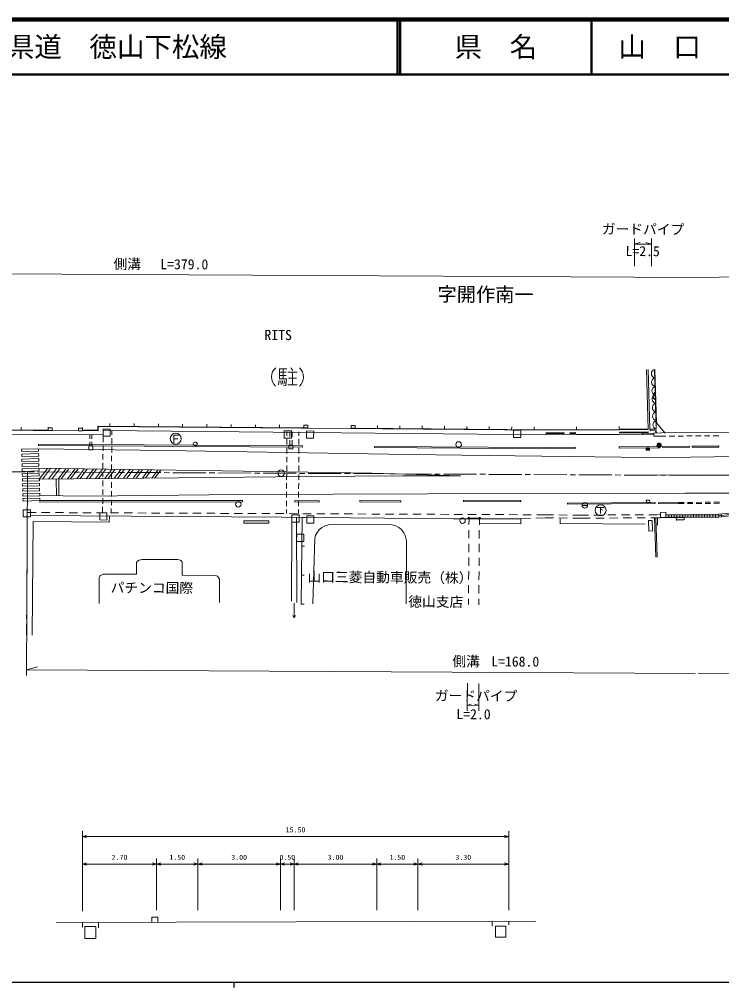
# Model space of a CAD drawing. Units: millimetres, scale not verified, with parts at other scales. Extents: x 40000 to 680000, y 20000 to 380000.
# Drawn here: x 229006 to 356660, y 204000 to 380000 of the extents above; entities that cross this region are included whole.
import ezdxf
from ezdxf.enums import TextEntityAlignment as Align

# ---------------------------------------------------------------- set-up
doc = ezdxf.new("R2010")
doc.units = ezdxf.units.MM
doc.header["$LTSCALE"] = 1000
doc.linetypes.add('CHAIN', pattern=[18.5, 12, -1.5, 3.5, -1.5])
for name, color, linetype, lineweight in [('M-BGD', 7, 'Continuous', 13), ('M-BGD-EXST', 7, 'Continuous', 13), ('M-BMK', 2, 'CHAIN', 13), ('M-BMK-SRVR', 3, 'Continuous', 13), ('M-STR-HTXT', 7, 'Continuous', 13), ('M-STR-STRC', 7, 'Continuous', 13), ('M-TTL', 2, 'Continuous', 140), ('M-TTL-BAND', 7, 'Continuous', 25), ('M-TTL-LINE', 7, 'Continuous', 50)]:
    doc.layers.add(name, color=color, linetype=linetype, lineweight=lineweight)
doc.layers.add('M-BMK-HTXT', color=7, linetype='Continuous')
doc.layers.add('M-TTL-TXT', color=7, linetype='Continuous')
doc.styles.add('ＭＳ ゴシック', font='')
doc.styles.get('ＭＳ ゴシック').set_extended_font_data('MS Gothic')

msp = doc.modelspace()

# ---------------------------------------------------------------- linework, layer by layer
at = {"layer": 'M-BGD'}
for p, q in [((277597, 316475), (276286, 316475)), ((276286, 316475), (276286, 314680)), ((276286, 315901), (277515, 315901)), ((276286, 315295), (277507, 315295)), ((276941, 316475), (276941, 314680)), ((277802, 315869), (279482, 315869)), ((278343, 316655), (278720, 316164)), ((278630, 315869), (278630, 313557)), ((342998, 316332), (343323, 305477)), ((343298, 316341), (343623, 305507)), ((344467, 316375), (344776, 305540)), ((276253, 314344), (276097, 313582)), ((276286, 314680), (277556, 314680)), ((276540, 314303), (276589, 313623)), ((276802, 314344), (276933, 313697)), ((277417, 313459), (276999, 313385)), ((277154, 314385), (277269, 313803)), ((277556, 314680), (277417, 313459)), ((277777, 313557), (279531, 313557)), ((277925, 314754), (279359, 314754)), ((245451, 306057), (245456, 306557)), ((249860, 306017), (249864, 306517)), ((254268, 305978), (254272, 306478)), ((258676, 305939), (258680, 306439)), ((263084, 305899), (263088, 306399)), ((267492, 305860), (267496, 306360)), ((271900, 305821), (271904, 306321)), ((276308, 305781), (276312, 306281)), ((280716, 305742), (280720, 306242)), ((234250, 305359), (219568, 305451)), ((244227, 304477), (219681, 304630)), ((229356, 305390), (229359, 305890)), ((234250, 305359), (234253, 305859)), ((240497, 305320), (240500, 305820)), ((241799, 303784), (241803, 304492)), ((242199, 303781), (242203, 304489)), ((324598, 304460), (244232, 305248)), ((245805, 304471), (245810, 305239)), ((277644, 304306), (277649, 305039)), ((278177, 304131), (278183, 305036)), ((278577, 304128), (278583, 305034)), ((279817, 305026), (279814, 304295)), ((290033, 305684), (290037, 306184)), ((294098, 305652), (294102, 306151)), ((298164, 305619), (298168, 306119)), ((302229, 305587), (302233, 306087)), ((306295, 305555), (306299, 306055)), ((310360, 305523), (310364, 306023)), ((314426, 305491), (314430, 305991)), ((318491, 305459), (318495, 305959)), ((322557, 305426), (322561, 305926)), ((324747, 304820), (328007, 304866)), ((324749, 304670), (324747, 304820)), ((324749, 304670), (328009, 304716)), ((328009, 304716), (328007, 304866)), ((329066, 304871), (330104, 304888)), ((329069, 304721), (329066, 304871)), ((329069, 304721), (330107, 304738)), ((330107, 304738), (330104, 304888)), ((330253, 305465), (330248, 305965)), ((338044, 305509), (338038, 306009)), ((343322, 305577), (338044, 305509)), ((343301, 305024), (338075, 304969)), ((338076, 304819), (338075, 304969)), ((343303, 304874), (338076, 304819)), ((342226, 304539), (342233, 304809)), ((344343, 304483), (342226, 304539)), ((344338, 304753), (342233, 304809)), ((343303, 304874), (343301, 305024)), ((343322, 305577), (343316, 306077)), ((344780, 305540), (343668, 305498)), ((343678, 305228), (343668, 305498)), ((344790, 305270), (343678, 305228)), ((344347, 304229), (344338, 304799)), ((344663, 305265), (344687, 304800)), ((344783, 305270), (344807, 304801)), ((232464, 302539), (232466, 302789)), ((280492, 302488), (232466, 302789)), ((241791, 302476), (241795, 303184)), ((242191, 302474), (242195, 303181)), ((244226, 304235), (244219, 303169)), ((245795, 302871), (245801, 303871)), ((257937, 304407), (257062, 304407)), ((257062, 304407), (257062, 303032)), ((257062, 303782), (257812, 303782)), ((277634, 302706), (277640, 303706)), ((278168, 302626), (278173, 303531)), ((278568, 302623), (278573, 303528)), ((279812, 303695), (279808, 302695)), ((345721, 304252), (344347, 304229)), ((346532, 304255), (345721, 304252)), ((348132, 304262), (347132, 304258)), ((349732, 304269), (348732, 304265)), ((351332, 304277), (350332, 304272)), ((352932, 304284), (351932, 304279)), ((354532, 304291), (353532, 304287)), ((356132, 304298), (355132, 304294)), ((232479, 301964), (229419, 301882)), ((229419, 301882), (229431, 301432)), ((232491, 301514), (229431, 301432)), ((232504, 301064), (229443, 300982)), ((229443, 300982), (229455, 300532)), ((280491, 302238), (232464, 302539)), ((232479, 301964), (232491, 301514)), ((232504, 301064), (232516, 300614)), ((244205, 300969), (244199, 299969)), ((244215, 302569), (244209, 301569)), ((245785, 301271), (245791, 302271)), ((277624, 301106), (277630, 302106)), ((279805, 302095), (279801, 301095)), ((280491, 302238), (280492, 302488)), ((293570, 302186), (293571, 302386)), ((324622, 301962), (293570, 302186)), ((324623, 302162), (293571, 302386)), ((330042, 302214), (324620, 302162)), ((330044, 302014), (324622, 301962)), ((330044, 302014), (330042, 302214)), ((338043, 302288), (345441, 302345)), ((338045, 302088), (338043, 302288)), ((338045, 302088), (345442, 302145)), ((343553, 302011), (342933, 301995)), ((343556, 301911), (342936, 301895)), ((343559, 301811), (342938, 301795)), ((343148, 301700), (343137, 302100)), ((343354, 301706), (343344, 302106)), ((345442, 302145), (345441, 302345)), ((345927, 302367), (350796, 302412)), ((345927, 302367), (345929, 302167)), ((351295, 302415), (356162, 302459)), ((351295, 302415), (351297, 302215)), ((232516, 300614), (229455, 300532)), ((232528, 300164), (229467, 300082)), ((229467, 300082), (229479, 299632)), ((232540, 299715), (229479, 299632)), ((232552, 299265), (229491, 299183)), ((232528, 300164), (232540, 299715)), ((232552, 299265), (232564, 298815)), ((244195, 299369), (244189, 298369)), ((245775, 299671), (245781, 300671)), ((277614, 299506), (277620, 300506)), ((279798, 300495), (279794, 299495)), ((229491, 299183), (229503, 298733)), ((232564, 298815), (229503, 298733)), ((232576, 298365), (229515, 298283)), ((229515, 298283), (229527, 297833)), ((232588, 297915), (229527, 297833)), ((232600, 297465), (229539, 297383)), ((232575, 298399), (232588, 297915)), ((232600, 297465), (232612, 297016)), ((232628, 296415), (234106, 298376)), ((233196, 296421), (234663, 298368)), ((234332, 296433), (235778, 298352)), ((234900, 296439), (236335, 298344)), ((236036, 296451), (237450, 298327)), ((236604, 296457), (238007, 298319)), ((237740, 296469), (239122, 298303)), ((238308, 296475), (239679, 298294)), ((239444, 296487), (240793, 298278)), ((240012, 296493), (241351, 298270)), ((241148, 296505), (242465, 298253)), ((241716, 296511), (243022, 298245)), ((242851, 296523), (244137, 298229)), ((243419, 296529), (244694, 298220)), ((244185, 297769), (244179, 296769)), ((244555, 296541), (245809, 298204)), ((245123, 296547), (246366, 298196)), ((245755, 296471), (245761, 297471)), ((245765, 298071), (245771, 299071)), ((246259, 296559), (247480, 298179)), ((246827, 296565), (248038, 298171)), ((247963, 296577), (249152, 298155)), ((248531, 296583), (249709, 298147)), ((249667, 296595), (250824, 298130)), ((250235, 296601), (251381, 298122)), ((251371, 296613), (252496, 298106)), ((251939, 296619), (253053, 298097)), ((253075, 296631), (254167, 298081)), ((253643, 296637), (254725, 298073)), ((277604, 297906), (277610, 298906)), ((279792, 298895), (279788, 297895)), ((229539, 297383), (229551, 296933)), ((232612, 297016), (229551, 296933)), ((232624, 296566), (229563, 296484)), ((229563, 296484), (229575, 296034)), ((232636, 296116), (229575, 296034)), ((232624, 296566), (232636, 296116)), ((235733, 293415), (235701, 296447)), ((236183, 293410), (236151, 296452)), ((244175, 296169), (244169, 295169)), ((245745, 294871), (245751, 295871)), ((277584, 294706), (277590, 295706)), ((277594, 296306), (277600, 297306)), ((279779, 295695), (279775, 294695)), ((279785, 297295), (279781, 296295)), ((232648, 295666), (229588, 295584)), ((229588, 295584), (229600, 295134)), ((232660, 295216), (229600, 295134)), ((232673, 294766), (229612, 294684)), ((229612, 294684), (229624, 294234)), ((232685, 294317), (229624, 294234)), ((232648, 295666), (232660, 295216)), ((232673, 294766), (232685, 294317)), ((244165, 294569), (244159, 293569)), ((245735, 293271), (245741, 294271)), ((277574, 293106), (277580, 294106)), ((279772, 294095), (279768, 293095)), ((232697, 293867), (229636, 293785)), ((229636, 293785), (229648, 293335)), ((232709, 293417), (229648, 293335)), ((232721, 292967), (229660, 292885)), ((229660, 292885), (229672, 292435)), ((232733, 292517), (229672, 292435)), ((232697, 293867), (232709, 293417)), ((232721, 292967), (232733, 292517)), ((269543, 292575), (232733, 292517)), ((232733, 292267), (232733, 292517)), ((269543, 292325), (232733, 292267)), ((244155, 292969), (244149, 291969)), ((245725, 291671), (245731, 292671)), ((269543, 292325), (269543, 292575)), ((277564, 291506), (277570, 292506)), ((279101, 292273), (279102, 292523)), ((283476, 292245), (279101, 292273)), ((283478, 292495), (279102, 292523)), ((279765, 292495), (279761, 291495)), ((283476, 292245), (283478, 292495)), ((290918, 292274), (290920, 292524)), ((298364, 292227), (290918, 292274)), ((298366, 292477), (290920, 292524)), ((298364, 292227), (298366, 292477)), ((309749, 292339), (309750, 292589)), ((320168, 292274), (309749, 292339)), ((320170, 292524), (309750, 292589)), ((320168, 292274), (320170, 292524)), ((344582, 292188), (328662, 292058)), ((344584, 291988), (344582, 292188)), ((348842, 292186), (349842, 292193)), ((350442, 292196), (351442, 292203)), ((352042, 292206), (353042, 292213)), ((353642, 292216), (354642, 292223)), ((355242, 292226), (356242, 292233)), ((244145, 291369), (244139, 290303)), ((245717, 290304), (245721, 291071)), ((277556, 290173), (277560, 290906)), ((279759, 290895), (279756, 290163)), ((328664, 291858), (328662, 292058)), ((344584, 291988), (328664, 291858)), ((331288, 291664), (332288, 291664)), ((345211, 292147), (345213, 291947)), ((345213, 291947), (348844, 291986)), ((348843, 291986), (349843, 291993)), ((350443, 291996), (351443, 292003)), ((352043, 292006), (353043, 292013)), ((353643, 292016), (354643, 292023)), ((355243, 292026), (356243, 292033)), ((230441, 288507), (230453, 290367)), ((230453, 290367), (232053, 290360)), ((233053, 290355), (234553, 290348)), ((235553, 290344), (237053, 290337)), ((238053, 290333), (239553, 290326)), ((240553, 290322), (242053, 290315)), ((243053, 290310), (244553, 290304)), ((245553, 290299), (247053, 290293)), ((248053, 290288), (249553, 290281)), ((250553, 290277), (252053, 290270)), ((253053, 290266), (254553, 290259)), ((255553, 290254), (257053, 290248)), ((258053, 290243), (259553, 290237)), ((260553, 290232), (262053, 290225)), ((263053, 290221), (264553, 290214)), ((265553, 290210), (267053, 290203)), ((268053, 290198), (269553, 290192)), ((270553, 290187), (272053, 290181)), ((273053, 290176), (274553, 290169)), ((275553, 290165), (277053, 290158)), ((278053, 290154), (279553, 290147)), ((279420, 273987), (279403, 289487)), ((280250, 273705), (280406, 289477)), ((280406, 289477), (280906, 289472)), ((280553, 290142), (282053, 290136)), ((283053, 290131), (284553, 290125)), ((285553, 290120), (287053, 290113)), ((288053, 290109), (289553, 290102)), ((290553, 290098), (292053, 290091)), ((293053, 290087), (294553, 290080)), ((295553, 290075), (297053, 290069)), ((298053, 290064), (299553, 290057)), ((300553, 290053), (302053, 290046)), ((303053, 290042), (304553, 290035)), ((305553, 290031), (307053, 290024)), ((308053, 290019), (309553, 290013)), ((310552, 290008), (312052, 290001)), ((310734, 288175), (310741, 289201)), ((312627, 289199), (312620, 288151)), ((313052, 289997), (314552, 289990)), ((315552, 289986), (317052, 289979)), ((318052, 289975), (319552, 289968)), ((321896, 289270), (320142, 289191)), ((320552, 289963), (322052, 289957)), ((324648, 289395), (322894, 289316)), ((323052, 289952), (324653, 289945)), ((324648, 289395), (326087, 289381)), ((324653, 289945), (326090, 289931)), ((327087, 289372), (328587, 289358)), ((327090, 289922), (328590, 289908)), ((329587, 289348), (331026, 289335)), ((329590, 289898), (331027, 289885)), ((331026, 289335), (332786, 289345)), ((331027, 289885), (332451, 289893)), ((333451, 289898), (334950, 289907)), ((333786, 289350), (335286, 289358)), ((335950, 289912), (337450, 289920)), ((336286, 289364), (337786, 289372)), ((338450, 289926), (339950, 289934)), ((338786, 289378), (340286, 289386)), ((340950, 289940), (342450, 289948)), ((341286, 289392), (342786, 289400)), ((343450, 289954), (344874, 289962)), ((343786, 289406), (345546, 289415)), ((344708, 282231), (344481, 289409)), ((344948, 282238), (344721, 289411)), ((344874, 289962), (345539, 289971)), ((347045, 289451), (347041, 289971)), ((347545, 289455), (347541, 289975)), ((348045, 289458), (348041, 289978)), ((348423, 289436), (348430, 288936)), ((348545, 289462), (348541, 289982)), ((349045, 289466), (349041, 289986)), ((349545, 289469), (349541, 289989)), ((350044, 289473), (350041, 289993)), ((350544, 289477), (350541, 289997)), ((351044, 289480), (351041, 290000)), ((351544, 289484), (351541, 290004)), ((352044, 289488), (352041, 290008)), ((352544, 289491), (352541, 290011)), ((353044, 289495), (353041, 290015)), ((353544, 289499), (353541, 290019)), ((354044, 289502), (354041, 290022)), ((354544, 289506), (354541, 290026)), ((355044, 289510), (355041, 290030)), ((355544, 289513), (355541, 290033)), ((356140, 289518), (356110, 290038)), ((356597, 290091), (356654, 289574)), ((230425, 286008), (230435, 287507)), ((278543, 288631), (278453, 274275)), ((310719, 285675), (310728, 287175)), ((312613, 287151), (312602, 285652)), ((230410, 283508), (230419, 285008)), ((280354, 284220), (280854, 284215)), ((310703, 283175), (310713, 284675)), ((312595, 284652), (312585, 283152)), ((230394, 281008), (230403, 282508)), ((310688, 280675), (310697, 282175)), ((312578, 282152), (312568, 280652)), ((230378, 278508), (230388, 280008)), ((280302, 278963), (280802, 278958)), ((310672, 278175), (310681, 279675)), ((312561, 279652), (312550, 278152)), ((230363, 276008), (230372, 277508)), ((310656, 275675), (310666, 277175)), ((312543, 277152), (312533, 275652)), ((230347, 273508), (230357, 275008)), ((310644, 273649), (310650, 274675)), ((312526, 274652), (312519, 273604)), ((280250, 273705), (280750, 273701)), ((230332, 271008), (230341, 272508)), ((278945, 271208), (279201, 271644)), ((230314, 268148), (230325, 270008)), ((235689, 215863), (322875, 216085)), ((240460, 215875), (240460, 214995)), ((243417, 215883), (243417, 214866)), ((314935, 216065), (314935, 215194)), ((317960, 216072), (317960, 215423))]:
    msp.add_line(p, q, dxfattribs=at)
for points in [[(344543, 316377), (344847, 306670), (346365, 304808)], [(324590, 305310), (243347, 305976), (243342, 305202), (219568, 305351)], [(280716, 305742), (243247, 306077), (243243, 305303), (240497, 305320)], [(330253, 305465), (324590, 305410), (290033, 305684)], [(324590, 305310), (330253, 305365), (338046, 305409), (343323, 305477)], [(324598, 304460), (330258, 304515), (338057, 304559), (342230, 304613)], [(360739, 304889), (345715, 304821), (344338, 304799)], [(345929, 302167), (350798, 302212), (350796, 302412)], [(351297, 302215), (356164, 302259), (356162, 302459)], [(232628, 296415), (264224, 296748), (281282, 296905), (298738, 297011), (309220, 297050), (293162, 297537), (265895, 297908), (232575, 298399)], [(345211, 292147), (348842, 292186), (348844, 291986)], [(320142, 289191), (307829, 289204), (276703, 289513), (231012, 289799)], [(231360, 268060), (231489, 288714), (245359, 288628), (245366, 289710)], [(312621, 288369), (320141, 288322), (320142, 289191)], [(342732, 288248), (327324, 288345), (327325, 289183)], [(345019, 288058), (345000, 289394), (348423, 289436)], [(358165, 290264), (356110, 290038), (346521, 289967)], [(358163, 290002), (356125, 289778), (346524, 289707)], [(358160, 289740), (356140, 289518), (346527, 289447)], [(282378, 273785), (282696, 285618), (282841, 286223), (283196, 286797), (283506, 287236), (283957, 287622), (284423, 287896), (285213, 288131), (286044, 288216), (296684, 288130), (297335, 288027), (297999, 287660), (298457, 287249), (298908, 286640), (299155, 286179), (299366, 285189), (299289, 273755)], [(243495, 273852), (243524, 278558), (243611, 278775), (243733, 278906), (243992, 279048), (244222, 279174), (250300, 279136), (250314, 281285), (250510, 281541), (250787, 281686), (251284, 281848), (257757, 281811), (258039, 281789), (258206, 281721), (258383, 281612), (258518, 281479), (258625, 281280), (258623, 278976), (264684, 278938), (265006, 278794), (265213, 278562), (265377, 278253), (265397, 277837), (265373, 274005)], [(278962, 273903), (278945, 271208), (278696, 271647)], [(253108, 215907), (253108, 216798), (254160, 216798), (254163, 215910)]]:
    msp.add_lwpolyline(points, dxfattribs=at)
for points in [[(234249, 305259), (234989, 305254), (234992, 305751), (234252, 305755)], [(239757, 305225), (240496, 305220), (240499, 305716), (239760, 305721)], [(244226, 304235), (245526, 304227), (245534, 305527), (244234, 305535)], [(277144, 303905), (278444, 303897), (278452, 305197), (277152, 305205)], [(280716, 305742), (281455, 305737), (281458, 306234), (280719, 306238)], [(281201, 303880), (282500, 303872), (282509, 305172), (281209, 305180)], [(289293, 305688), (290033, 305684), (290036, 306180), (289296, 306185)], [(318838, 304016), (320138, 304008), (320146, 305308), (318846, 305316)], [(241636, 301777), (242336, 301773), (242341, 302473), (241641, 302477)], [(278013, 301927), (278713, 301922), (278718, 302622), (278018, 302627)], [(343551, 302111), (342930, 302095), (342941, 301695), (343561, 301711)], [(343577, 292620), (342965, 292607), (342973, 292207), (343586, 292220)], [(229711, 289576), (231011, 289567), (231019, 290867), (229719, 290875)], [(243613, 289007), (244913, 288998), (244922, 290298), (243622, 290307)], [(278543, 288631), (279843, 288623), (279851, 289923), (278551, 289931)], [(281241, 288437), (282541, 288429), (282549, 289729), (281249, 289737)], [(344083, 287017), (344031, 288921), (343347, 288903), (343400, 286998)], [(346527, 289440), (345546, 289427), (345534, 290386), (346516, 290398)], [(348423, 289436), (349849, 289445), (349852, 289053), (348426, 289044)], [(279409, 285123), (280709, 285114), (280717, 286414), (279417, 286422)], [(240930, 215140), (242927, 215140), (242927, 212954), (240930, 212954)], [(315581, 215194), (317412, 215194), (317412, 213149), (315581, 213149)]]:
    msp.add_lwpolyline(points, close=True, dxfattribs=at)
for centre, radius in [((257437, 303782), 1000), ((260977, 302817), 350), ((308847, 302730), 500), ((268808, 291852), 500), ((331788, 291664), 500), ((309568, 288871), 500)]:
    msp.add_circle(centre, radius, dxfattribs=at)
for centre, radius, start, end in [((277079, 315008), 2228, 131.69789, 228.01917), ((278356, 315000), 2282, 312.86378, 47.4164), ((344688, 315606), 800, 106.08647, 257.17996), ((344732, 314059), 800, 106.08647, 257.17996), ((344776, 312511), 800, 106.08647, 257.17996), ((344821, 310963), 800, 106.08647, 257.17996), ((345008, 311533), 812, 114.41437, 249.17464), ((344865, 309415), 800, 106.08647, 257.17996), ((344909, 307867), 800, 106.08647, 257.17996), ((344953, 306319), 800, 106.08647, 257.17996)]:
    msp.add_arc(centre, radius, start, end, dxfattribs=at)
at = {"layer": 'M-BGD-EXST'}
for p, q in [((334051, 291303), (335251, 291303)), ((334651, 291303), (334651, 290153)), ((334651, 291003), (335051, 290803))]:
    msp.add_line(p, q, dxfattribs=at)
msp.add_circle((334651, 290753), 1000, dxfattribs=at)
at = {"layer": 'M-BMK'}
for p, q in [((224121, 297772), (230121, 297740)), ((230721, 297737), (231721, 297732)), ((232321, 297729), (238321, 297698)), ((238921, 297694), (239921, 297689)), ((240521, 297686), (246521, 297655)), ((247121, 297652), (248121, 297646)), ((248721, 297643), (254721, 297612)), ((255321, 297609), (256321, 297604)), ((256921, 297601), (262921, 297569)), ((263521, 297566), (264521, 297561)), ((265121, 297558), (271121, 297526)), ((271721, 297523), (272721, 297518)), ((273321, 297515), (279321, 297484)), ((279921, 297481), (280921, 297475)), ((281521, 297472), (287521, 297441)), ((288121, 297438), (289120, 297433)), ((289720, 297429), (295720, 297398)), ((296320, 297395), (297320, 297390)), ((297920, 297387), (303920, 297355)), ((304520, 297352), (305520, 297347)), ((306120, 297344), (312120, 297313)), ((312720, 297309), (313720, 297304)), ((314320, 297301), (320320, 297270)), ((320920, 297267), (321920, 297261)), ((322520, 297258), (328520, 297227)), ((329120, 297224), (330120, 297219)), ((330720, 297215), (336720, 297184)), ((337320, 297181), (338320, 297176)), ((338920, 297173), (344920, 297141)), ((345520, 297138), (346520, 297133)), ((347120, 297130), (352061, 297104)), ((352061, 297104), (358060, 297155))]:
    msp.add_line(p, q, dxfattribs=at)
at = {"layer": 'M-BMK-SRVR'}
msp.add_circle((276597, 297498), 600, dxfattribs=at)
at = {"layer": 'M-STR-HTXT'}
for p, q in [((340803, 335163), (340829, 340163)), ((343885, 335147), (343911, 340147)), ((340824, 339163), (341825, 339458)), ((340824, 339163), (343906, 339147)), ((343906, 339147), (342907, 339452)), ((93111, 334456), (352249, 333104)), ((93111, 334456), (352249, 333104)), ((351758, 333103), (454815, 333970)), ((230491, 297738), (230298, 260739)), ((230303, 261739), (232306, 262329)), ((230303, 261739), (351873, 261105)), ((352364, 261105), (398903, 261497)), ((310457, 259321), (310431, 254321)), ((312543, 259310), (312517, 254310)), ((310436, 255321), (311137, 255527)), ((310436, 255321), (312522, 255310)), ((312522, 255310), (311823, 255523)), ((240460, 217875), (240460, 232457)), ((317960, 218072), (317960, 232457)), ((240460, 231457), (241210, 231682)), ((240460, 231457), (317960, 231457)), ((240460, 231457), (241210, 231232)), ((317960, 231457), (317210, 231682)), ((317960, 231457), (317210, 231232)), ((253960, 218072), (253960, 227457)), ((261460, 218072), (261460, 227457)), ((276460, 218072), (276460, 227457)), ((278960, 218072), (278960, 227457)), ((293960, 218072), (293960, 227457)), ((301460, 218072), (301460, 227457)), ((240460, 226457), (241210, 226682)), ((240460, 226457), (253960, 226457)), ((240460, 226457), (241210, 226232)), ((253960, 226457), (253210, 226682)), ((253960, 226457), (253210, 226232)), ((253960, 226457), (254710, 226682)), ((253960, 226457), (261460, 226457)), ((253960, 226457), (254710, 226232)), ((261460, 226457), (260710, 226682)), ((261460, 226457), (260710, 226232)), ((261460, 226457), (262210, 226682)), ((261460, 226457), (276460, 226457)), ((261460, 226457), (262210, 226232)), ((276460, 226457), (275710, 226682)), ((276460, 226457), (275710, 226232)), ((276460, 226457), (277210, 226682)), ((278960, 226457), (276460, 226457)), ((276460, 226457), (277210, 226232)), ((278960, 226457), (278210, 226682)), ((278960, 226457), (278210, 226232)), ((278960, 226457), (279710, 226682)), ((293960, 226457), (278960, 226457)), ((278960, 226457), (279710, 226232)), ((293960, 226457), (293210, 226682)), ((293960, 226457), (293210, 226232)), ((293960, 226457), (294710, 226682)), ((301460, 226457), (293960, 226457)), ((293960, 226457), (294710, 226232)), ((301460, 226457), (300710, 226682)), ((301460, 226457), (300710, 226232)), ((301460, 226457), (302210, 226682)), ((317960, 226457), (301460, 226457)), ((301460, 226457), (302210, 226232)), ((317960, 226457), (317210, 226682)), ((317960, 226457), (317210, 226232))]:
    msp.add_line(p, q, dxfattribs=at)
at = {"layer": 'M-STR-STRC'}
for p, q in [((269798, 288426), (269801, 288876)), ((269801, 288876), (274326, 288847)), ((274323, 288397), (274326, 288847)), ((310842, 289347), (312538, 289336)), ((269798, 288426), (274323, 288397))]:
    msp.add_line(p, q, dxfattribs=at)
for points in [[(232479, 301962), (255548, 301663), (299856, 300910), (343271, 300391)], [(381142, 301339), (371718, 300947), (366065, 300733), (359532, 300553), (351012, 300420), (343271, 300391)], [(425578, 296568), (417466, 296521), (413325, 296429), (410449, 296413), (406990, 296380), (398419, 296379), (392073, 296487), (386287, 296623), (380971, 296741), (375257, 296875), (370657, 296978), (366960, 297062), (361765, 297137), (359526, 297155), (351860, 297187), (344111, 297148)], [(343783, 293812), (319077, 293890), (303193, 293776), (286023, 293725), (269109, 293621), (241186, 293349), (232708, 293452)], [(363714, 293851), (355795, 293897), (350060, 293893), (343783, 293812)]]:
    msp.add_lwpolyline(points, dxfattribs=at)
for centre, radius in [((345293, 302590), 400), ((345293, 302590), 327), ((345293, 302590), 254), ((345293, 302590), 182), ((345293, 302590), 109), ((345293, 302590), 36.4), ((310692, 289348), 150), ((310692, 289348), 120), ((310692, 289348), 100), ((312688, 289335), 150), ((312688, 289335), 120), ((312688, 289335), 100)]:
    msp.add_circle(centre, radius, dxfattribs=at)
at = {"layer": 'M-TTL'}
msp.add_line((680000, 380000), (40000, 380000), dxfattribs=at)
at = {"layer": 'M-TTL-BAND'}
for p, q in [((40000, 205000), (579000, 205000)), ((268000, 205000), (268000, 204000))]:
    msp.add_line(p, q, dxfattribs=at)
at = {"layer": 'M-TTL-LINE'}
for p, q in [((297750, 380000), (297750, 370000)), ((298250, 380000), (298250, 370000)), ((333000, 380000), (333000, 370000)), ((40000, 370000), (680000, 370000))]:
    msp.add_line(p, q, dxfattribs=at)

# ---------------------------------------------------------------- texts
at = {"layer": 'M-BGD', "style": 'ＭＳ ゴシック'}
for s, height, rotation, p in [('ガードパイプ', 1833, 359.642, (334863, 340435)), ('L=2.5', 1833, 359.642, (339182, 336429)), ('側溝', 1833, 359.766, (246102, 334078)), ('L=379.0', 1833, 359.766, (254614, 334043)), ('字開作南一', 2566, 359.642, (305000, 328000)), ('RITS', 1833, 359.642, (273550, 321185)), ('側溝', 1833, 359.701, (307696, 261879)), ('L=168.0', 1833, 359.701, (314771, 261843)), ('ガードパイプ', 1833, 359.642, (304517, 255619)), ('L=2.0', 1833, 359.642, (308433, 252266))]:
    msp.add_text(s, height=height, rotation=rotation, dxfattribs=at).set_placement(p, align=Align.BOTTOM_LEFT)
at = {"layer": 'M-BMK-HTXT', "style": 'ＭＳ ゴシック'}
for s, p in [('山口三菱自動車販売（株）', (281359, 277209)), ('パチンコ国際', (245584, 275252)), ('徳山支店', (299690, 272717))]:
    msp.add_text(s, height=1833, rotation=359.642, dxfattribs=at).set_placement(p, align=Align.BOTTOM_LEFT)
at = {"layer": 'M-STR-HTXT', "style": 'ＭＳ ゴシック'}
for s, p in [('15.50', (279210, 231957)), ('2.70', (247210, 226957)), ('1.50', (257710, 226957)), ('3.00', (268960, 226957)), ('0.50', (277710, 226957)), ('3.00', (286460, 226957)), ('1.50', (297710, 226957)), ('3.30', (309710, 226957))]:
    msp.add_text(s, height=916.4, dxfattribs=at).set_placement(p, align=Align.BOTTOM_CENTER)
at = {"layer": 'M-TTL-TXT', "style": 'ＭＳ ゴシック'}
msp.add_text('一般県道\u3000徳山下松線', height=3666, dxfattribs=at).set_placement((216734, 375000), align=Align.MIDDLE_LEFT)
for s, p in [('県\u3000名', (315625, 375000)), ('山\u3000口\u3000県', (350375, 375000))]:
    msp.add_text(s, height=3666, dxfattribs=at).set_placement(p, align=Align.MIDDLE_CENTER)

doc.saveas('drawing.dxf')
